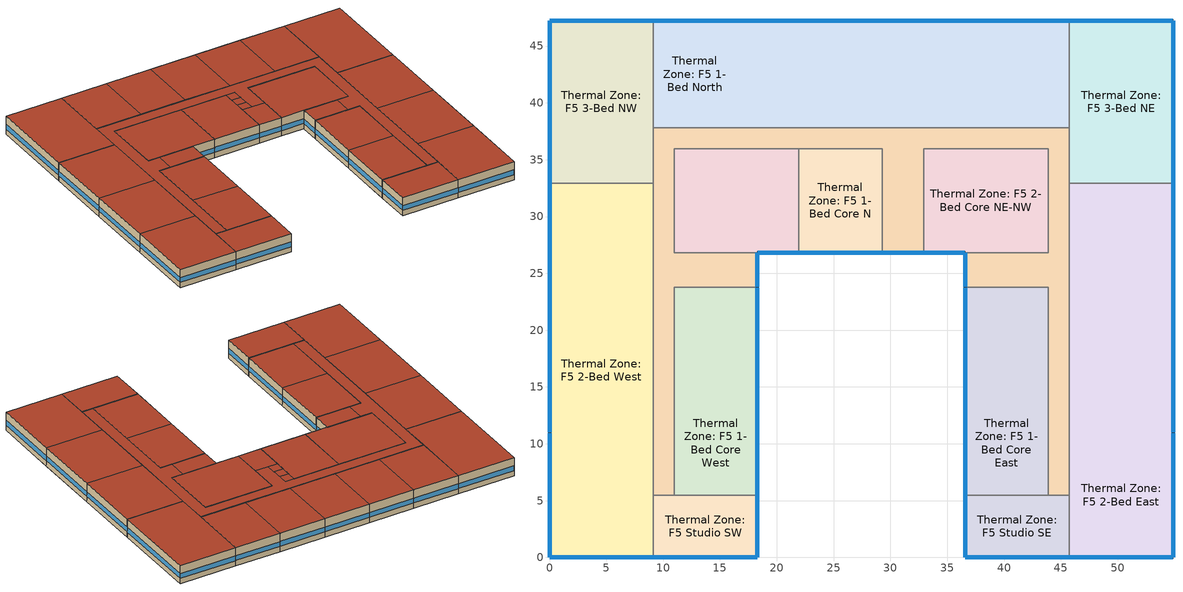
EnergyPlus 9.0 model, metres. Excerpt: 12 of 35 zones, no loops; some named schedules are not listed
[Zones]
Thermal Zone: F5 1-Bed Core East
 floor adiabatic (ResWoodFramedTypicalInteriorFloor): 43.89,14.63 43.89,5.49 36.58,5.49 36.58,14.63 z12.19; 43.89,23.77 43.89,14.63 36.58,14.63 36.58,23.77 z12.19
 wall outside (ResWoodWallU059): 36.58,23.77 36.58,14.63 36.58,5.49 z12.19:15.24
 wall to Thermal Zone: F5 Corridor (WoodFramedInteriorWallU099): 43.89,5.49 43.89,14.63 43.89,23.77 42.06,23.77 36.58,23.77 z12.19:15.24
 wall to Thermal Zone: F5 Studio SE (WoodFramedInteriorWallU099): 36.58,5.49 43.89,5.49 z12.19:15.24
 window (Res Fixed Window): 36.58,14.61 36.58,5.51 / 36.58,23.75 36.58,14.66 z13.09:13.86
 roof outside (WoodFramingAndOtherRoofU028): 43.89,5.49 43.89,14.63 36.58,14.63 36.58,5.49 z15.24; 43.89,14.63 43.89,23.77 36.58,23.77 36.58,14.63 z15.24
Thermal Zone: F5 1-Bed Core N
 floor adiabatic (ResWoodFramedTypicalInteriorFloor): 29.26,35.97 29.26,26.82 21.95,26.82 21.95,35.97 z12.19
 wall outside (ResWoodWallU059): 21.95,26.82 29.26,26.82 z12.19:15.24
 wall to Thermal Zone: F5 Corridor (WoodFramedInteriorWallU099): 29.26,26.82 29.26,31.39 29.26,32.92 29.26,34.44 29.26,35.97 21.95,35.97 z12.19:15.24
 wall to Thermal Zone: F5 2-Bed Core NE-NW (WoodFramedInteriorWallU099): 21.95,35.97 21.95,26.82 z12.19:15.24
 window (Res Fixed Window): 21.97,26.82 29.24,26.82 z13.09:13.86
 roof outside (WoodFramingAndOtherRoofU028): 29.26,26.82 29.26,35.97 21.95,35.97 21.95,26.82 z15.24
Thermal Zone: F5 1-Bed Core West
 floor adiabatic (ResWoodFramedTypicalInteriorFloor): 18.29,14.63 18.29,5.49 10.97,5.49 10.97,14.63 z12.19; 18.29,23.77 18.29,14.63 10.97,14.63 10.97,23.77 z12.19
 wall outside (ResWoodWallU059): 18.29,5.49 18.29,14.63 18.29,23.77 z12.19:15.24
 wall to Thermal Zone: F5 Studio SW (WoodFramedInteriorWallU099): 10.97,5.49 18.29,5.49 z12.19:15.24
 wall to Thermal Zone: F5 Corridor (WoodFramedInteriorWallU099): 18.29,23.77 12.8,23.77 10.97,23.77 10.97,14.63 10.97,5.49 z12.19:15.24
 window (Res Fixed Window): 18.29,5.51 18.29,14.61 / 18.29,14.66 18.29,23.75 z13.09:13.86
 roof outside (WoodFramingAndOtherRoofU028): 18.29,5.49 18.29,14.63 10.97,14.63 10.97,5.49 z15.24; 18.29,14.63 18.29,23.77 10.97,23.77 10.97,14.63 z15.24
Thermal Zone: F5 1-Bed North
 floor adiabatic (ResWoodFramedTypicalInteriorFloor): 16.46,47.24 16.46,37.8 9.14,37.8 9.14,47.24 z12.19; 38.4,47.24 38.4,37.8 31.09,37.8 31.09,47.24 z12.19; 31.09,47.24 31.09,37.8 23.77,37.8 23.77,47.24 z12.19; 45.72,47.24 45.72,37.8 38.4,37.8 38.4,47.24 z12.19; 23.77,47.24 23.77,37.8 16.46,37.8 16.46,47.24 z12.19
 wall outside (ResWoodWallU059): 45.72,47.24 38.4,47.24 31.09,47.24 23.77,47.24 16.46,47.24 9.14,47.24 z12.19:15.24
 wall to Thermal Zone: F5 3-Bed NW (WoodFramedInteriorWallU099): 9.14,47.24 9.14,37.8 z12.19:15.24
 wall to Thermal Zone: F5 Corridor (WoodFramedInteriorWallU099): 9.14,37.8 16.46,37.8 23.77,37.8 31.09,37.8 38.4,37.8 45.72,37.8 z12.19:15.24
 wall to Thermal Zone: F5 3-Bed NE (WoodFramedInteriorWallU099): 45.72,37.8 45.72,47.24 z12.19:15.24
 window (Res Fixed Window): 16.43,47.24 9.17,47.24 / 38.38,47.24 31.11,47.24 / 31.06,47.24 23.8,47.24 / 45.69,47.24 38.43,47.24 / 23.75,47.24 16.48,47.24 z13.09:13.86
 roof outside (WoodFramingAndOtherRoofU028): 16.46,37.8 16.46,47.24 9.14,47.24 9.14,37.8 z15.24; 38.4,37.8 38.4,47.24 31.09,47.24 31.09,37.8 z15.24; 31.09,37.8 31.09,47.24 23.77,47.24 23.77,37.8 z15.24; 45.72,37.8 45.72,47.24 38.4,47.24 38.4,37.8 z15.24; 23.77,37.8 23.77,47.24 16.46,47.24 16.46,37.8 z15.24
Thermal Zone: F5 2-Bed Core NE-NW
 floor adiabatic (ResWoodFramedTypicalInteriorFloor): 43.89,35.97 43.89,26.82 32.92,26.82 32.92,35.97 z12.19; 21.95,35.97 21.95,26.82 10.97,26.82 10.97,35.97 z12.19
 wall outside (ResWoodWallU059): 32.92,26.82 36.58,26.82 / 18.29,26.82 21.95,26.82 z12.19:15.24
 wall to Thermal Zone: F5 Corridor (WoodFramedInteriorWallU099): 36.58,26.82 42.06,26.82 43.89,26.82 43.89,35.97 32.92,35.97 32.92,31.39 32.92,26.82 / 21.95,35.97 10.97,35.97 10.97,26.82 12.8,26.82 18.29,26.82 z12.19:15.24
 window (Res Fixed Window): 32.94,26.82 36.55,26.82 / 18.31,26.82 21.92,26.82 z13.09:13.85
 roof outside (WoodFramingAndOtherRoofU028): 43.89,26.82 43.89,35.97 32.92,35.97 32.92,26.82 z15.24; 21.95,26.82 21.95,35.97 10.97,35.97 10.97,26.82 z15.24
Thermal Zone: F5 2-Bed East
 floor adiabatic (ResWoodFramedTypicalInteriorFloor): 54.86,10.97 54.86,0 45.72,0 45.72,10.97 z12.19; 54.86,21.95 54.86,10.97 45.72,10.97 45.72,21.95 z12.19; 54.86,32.92 54.86,21.95 45.72,21.95 45.72,32.92 z12.19
 wall outside (ResWoodWallU059): 45.72,0 54.86,0 54.86,10.97 54.86,21.95 54.86,32.92 z12.19:15.24
 wall to Thermal Zone: F5 Studio SE (WoodFramedInteriorWallU099): 45.72,5.49 45.72,0 z12.19:15.24
 wall to Thermal Zone: F5 Corridor (WoodFramedInteriorWallU099): 45.72,32.92 45.72,21.95 45.72,10.97 45.72,5.49 z12.19:15.24
 wall to Thermal Zone: F5 3-Bed NE (WoodFramedInteriorWallU099): 54.86,32.92 45.72,32.92 z12.19:15.24
 window (Res Fixed Window): 54.86,0.03 54.86,10.95 / 45.75,0 54.84,0 / 54.86,11 54.86,21.92 / 54.86,21.97 54.86,32.89 z13.09:13.86
 roof outside (WoodFramingAndOtherRoofU028): 54.86,0 54.86,10.97 45.72,10.97 45.72,0 z15.24; 54.86,10.97 54.86,21.95 45.72,21.95 45.72,10.97 z15.24; 54.86,21.95 54.86,32.92 45.72,32.92 45.72,21.95 z15.24
Thermal Zone: F5 2-Bed West
 floor adiabatic (ResWoodFramedTypicalInteriorFloor): 9.14,21.95 9.14,10.97 0,10.97 0,21.95 z12.19; 9.14,10.97 9.14,0 0,0 0,10.97 z12.19; 9.14,32.92 9.14,21.95 0,21.95 0,32.92 z12.19
 wall outside (ResWoodWallU059): 0,32.92 0,21.95 0,10.97 0,0 9.14,0 z12.19:15.24
 wall to Thermal Zone: F5 Corridor (WoodFramedInteriorWallU099): 9.14,5.49 9.14,10.97 9.14,21.95 9.14,32.92 z12.19:15.24
 wall to Thermal Zone: F5 Studio SW (WoodFramedInteriorWallU099): 9.14,0 9.14,5.49 z12.19:15.24
 wall to Thermal Zone: F5 3-Bed NW (WoodFramedInteriorWallU099): 9.14,32.92 0,32.92 z12.19:15.24
 window (Res Fixed Window): 0,21.92 0,11 / 0,10.95 0,0.03 / 0.03,0 9.12,0 / 0,32.89 0,21.97 z13.09:13.86
 roof outside (WoodFramingAndOtherRoofU028): 9.14,10.97 9.14,21.95 0,21.95 0,10.97 z15.24; 9.14,0 9.14,10.97 0,10.97 0,0 z15.24; 9.14,21.95 9.14,32.92 0,32.92 0,21.95 z15.24
Thermal Zone: F5 3-Bed NE
 floor adiabatic (ResWoodFramedTypicalInteriorFloor): 54.86,47.24 54.86,32.92 45.72,32.92 45.72,47.24 z12.19
 wall outside (ResWoodWallU059): 54.86,32.92 54.86,47.24 45.72,47.24 z12.19:15.24
 wall to Thermal Zone: F5 Corridor (WoodFramedInteriorWallU099): 45.72,37.8 45.72,32.92 z12.19:15.24
 window (Res Fixed Window): 54.86,32.94 54.86,47.22 / 54.84,47.24 45.75,47.24 z13.09:13.86
 roof outside (WoodFramingAndOtherRoofU028): 54.86,32.92 54.86,47.24 45.72,47.24 45.72,32.92 z15.24
Thermal Zone: F5 3-Bed NW
 floor adiabatic (ResWoodFramedTypicalInteriorFloor): 9.14,47.24 9.14,32.92 0,32.92 0,47.24 z12.19
 wall outside (ResWoodWallU059): 9.14,47.24 0,47.24 0,32.92 z12.19:15.24
 wall to Thermal Zone: F5 Corridor (WoodFramedInteriorWallU099): 9.14,32.92 9.14,37.8 z12.19:15.24
 window (Res Fixed Window): 9.12,47.24 0.03,47.24 / 0,47.22 0,32.94 z13.09:13.86
 roof outside (WoodFramingAndOtherRoofU028): 9.14,32.92 9.14,47.24 0,47.24 0,32.92 z15.24
Thermal Zone: F5 Corridor
 floor adiabatic (ResWoodFramedTypicalInteriorFloor): 30.78,32.92 30.78,31.39 29.26,31.39 29.26,32.92 z12.19; 45.72,37.8 45.72,5.49 43.89,5.49 43.89,23.77 42.06,23.77 42.06,26.82 43.89,26.82 43.89,35.97 32.92,35.97 32.92,31.39 30.78,31.39 30.78,35.97 10.97,35.97 10.97,26.82 12.8,26.82 12.8,23.77 10.97,23.77 10.97,5.49 9.14,5.49 9.14,37.8 z12.19; 30.78,35.97 30.78,34.44 29.26,34.44 29.26,35.97 z12.19; 30.78,34.44 30.78,32.92 29.26,32.92 29.26,34.44 z12.19; 18.29,26.82 18.29,23.77 12.8,23.77 12.8,26.82 z12.19; 42.06,26.82 42.06,23.77 36.58,23.77 36.58,26.82 z12.19; 32.92,31.39 32.92,26.82 29.26,26.82 29.26,31.39 z12.19
 wall outside (ResWoodWallU059): 18.29,23.77 18.29,26.82 / 36.58,26.82 36.58,23.77 / 29.26,26.82 32.92,26.82 z12.19:15.24
 wall to Thermal Zone: F5 Studio SW (WoodFramedInteriorWallU099): 9.14,5.49 10.97,5.49 z12.19:15.24
 wall to Thermal Zone: F5 Studio SE (WoodFramedInteriorWallU099): 43.89,5.49 45.72,5.49 z12.19:15.24
 window (Res Fixed Window): 18.29,23.8 18.29,26.8 / 36.58,26.8 36.58,23.8 z13.09:13.86; 29.29,26.82 32.89,26.82 z13.09:13.85
 roof outside (WoodFramingAndOtherRoofU028): 30.78,31.39 30.78,32.92 29.26,32.92 29.26,31.39 z15.24; 45.72,5.49 45.72,37.8 9.14,37.8 9.14,5.49 10.97,5.49 10.97,23.77 12.8,23.77 12.8,26.82 10.97,26.82 10.97,35.97 30.78,35.97 30.78,31.39 32.92,31.39 32.92,35.97 43.89,35.97 43.89,26.82 42.06,26.82 42.06,23.77 43.89,23.77 43.89,5.49 z15.24; 30.78,34.44 30.78,35.97 29.26,35.97 29.26,34.44 z15.24; 30.78,32.92 30.78,34.44 29.26,34.44 29.26,32.92 z15.24; 18.29,23.77 18.29,26.82 12.8,26.82 12.8,23.77 z15.24; 42.06,23.77 42.06,26.82 36.58,26.82 36.58,23.77 z15.24; 32.92,26.82 32.92,31.39 29.26,31.39 29.26,26.82 z15.24
Thermal Zone: F5 Studio SE
 floor adiabatic (ResWoodFramedTypicalInteriorFloor): 45.72,5.49 45.72,0 36.58,0 36.58,5.49 z12.19
 wall outside (ResWoodWallU059): 36.58,5.49 36.58,0 45.72,0 z12.19:15.24
 window (Res Fixed Window): 36.6,0 45.69,0 / 36.58,5.46 36.58,0.03 z13.09:13.86
 roof outside (WoodFramingAndOtherRoofU028): 45.72,0 45.72,5.49 36.58,5.49 36.58,0 z15.24
Thermal Zone: F5 Studio SW
 floor adiabatic (ResWoodFramedTypicalInteriorFloor): 18.29,5.49 18.29,0 9.14,0 9.14,5.49 z12.19
 wall outside (ResWoodWallU059): 9.14,0 18.29,0 18.29,5.49 z12.19:15.24
 window (Res Fixed Window): 9.17,0 18.26,0 / 18.29,0.03 18.29,5.46 z13.09:13.86
 roof outside (WoodFramingAndOtherRoofU028): 18.29,0 18.29,5.49 9.14,5.49 9.14,0 z15.24
[Building]
Building 1: North Axis {deg}=0; Solar Distribution=FullExterior; Maximum Number of Warmup Days=50
[Site:Location]
SANTA-MARIA-PUBLIC-ARPT Design_Conditions: Latitude {deg}=34.92; Longitude {deg}=-120.47; Time Zone {hr}=-8; Elevation {m}=77.1144
[Site:WaterMainsTemperature]
Calculation Method=Schedule; Temperature Schedule=WaterMainCZ05
[SizingPeriod:DesignDay] Day of Month=21; Dry-Bulb Temperature Range Modifier Type=DefaultMultipliers; Barometric Pressure {Pa}=100403; Rain Indicator=No; Snow Indicator=No; Daylight Saving Time Indicator=No
Name | Month | Day Type | Maximum Dry-Bulb Temperature {C} | Daily Dry-Bulb Temperature Range {deltaC} | Humidity Condition Type | Wetbulb or DewPoint at Maximum Dry-Bulb {C} | Wind Speed {m/s} | Wind Direction {deg} | Solar Model Indicator | ASHRAE Clear Sky Optical Depth for Beam Irradiance (taub) | ASHRAE Clear Sky Optical Depth for Diffuse Irradiance (taud) | Sky Clearness
SANTA-MARIA-PUBLIC-ARPT Ann Clg 0.4% Condns DB=>MCWB | 8 | SummerDesignDay | 28.9 | 10.3 | Wetbulb | 16.4 | 4.6 | 292 | ASHRAETau | 0.371 | 2.414
SANTA-MARIA-PUBLIC-ARPT Ann Clg 0.4% Condns DP=>MCDB | 8 | SummerDesignDay | 20.9 | 10.3 | Dewpoint | 16.7 | 4.3 | 292 | ASHRAETau | 0.371 | 2.414
SANTA-MARIA-PUBLIC-ARPT Ann Htg 99.6% Condns DB | 1 | WinterDesignDay | 0.8 | 0 | Wetbulb | 0.8 | 1.6 | 90 | ASHRAEClearSky |  |  | 0
SANTA-MARIA-PUBLIC-ARPT AUG Clg 0.4% Condns DB=>MCWB | 8 | SummerDesignDay | 26.9 | 10.3 | Wetbulb | 18.2 | 4.3 | 315 | ASHRAETau | 0.371 | 2.414
[Material]
Name | Roughness | Thickness {m} | Conductivity {W/m-K} | Density {kg/m3} | Specific Heat {J/kg-K} | Thermal Absorptance | Solar Absorptance | Visible Absorptance
Building Paper - 1/16 in. | Smooth | 0.001524 | 0.288513 | 96.1108 | 1256.04 | 0.9 | 0.7 | 0.7
Carpet - 3/4 in. 1 | Smooth | 0.01905 | 0.0455183 | 288.332 | 1381.644 | 0.9 | 0.7 | 0.8
Compliance Insulation R0.01; Compliance Insulation R0.02 | Smooth | 4.05384e-05 | 0.0230188 | 16.0185 | 1130.436 | 0.9 | 0.7 | 0.7
Compliance Insulation R0.50 1 | Smooth | 0.00202692 | 0.0230188 | 16.0185 | 1130.436 | 0.9 | 0.7 | 0.7
Compliance Insulation R1.54 | Smooth | 0.00624291 | 0.0230188 | 16.0185 | 1130.436 | 0.9 | 0.7 | 0.7
Fiberboard sheathing - 1/2 in. | Smooth | 0.0127 | 0.070614 | 399.821 | 1297.908 | 0.9 | 0.7 | 0.7
Gypsum Board - 1/2 in.; Gypsum Board - 1/2 in. 1; Gypsum Board - 1/2 in. 2 | MediumRough | 0.0127 | 0.158656 | 640.739 | 1130.436 | 0.9 | 0.7 | 0.8
Gypsum Board - 5/8 in. | Smooth | 0.016002 | 0.158656 | 640.739 | 1130.436 | 0.9 | 0.7 | 0.8
Plywood - 5/8 in.; Plywood - 5/8 in. 2 | Smooth | 0.016002 | 0.11544 | 480.554 | 1884.06 | 0.9 | 0.7 | 0.7
Roofing felt - 1/8 in. | MediumRough | 0.001524 | 1.19715 | 230.666 | 1256.04 | 0.85 | 0.92 | 0.85
Stucco - 7/8 in. | MediumRough | 0.022352 | 0.700948 | 1855.1 | 837.36 | 0.9 | 0.7 | 0.8
[Material:NoMass] Roughness=Smooth; Thermal Absorptance=0.9; Solar Absorptance=0.7
Name | Thermal Resistance {m2-K/W} | Visible Absorptance
WoodFloor16inOCCavInsR0 | 0.162021 | 0.7
WoodFrameWall16inOC R11.25 | 1.26865 | 0.7
WoodFrameWall16inOCCavInsR5 | 0.898917 | 0.7
WoodRoof16OCCavInsR38 | 4.68171 | 0.8
[WindowMaterial:SimpleGlazingSystem]
Res Fixed Window Material: U-Factor {W/m2-K}=2.04417; Solar Heat Gain Coefficient=0.25; Visible Transmittance=0.42
[Construction]
Res Fixed Window: Res Fixed Window Material
ResWoodFramedTypicalInteriorFloor: Gypsum Board - 1/2 in. 2, WoodFloor16inOCCavInsR0, Plywood - 5/8 in. 2, Carpet - 3/4 in. 1
ResWoodWallU059: Stucco - 7/8 in., Plywood - 5/8 in., Compliance Insulation R1.54, WoodFrameWall16inOCCavInsR5, Gypsum Board - 5/8 in.
WoodFramedInteriorWallU099: Gypsum Board - 1/2 in., WoodFrameWall16inOC R11.25, Gypsum Board - 1/2 in.
WoodFramingAndOtherRoofU028: Roofing felt - 1/8 in., Building Paper - 1/16 in., Fiberboard sheathing - 1/2 in., Compliance Insulation R0.50 1, Compliance Insulation R0.02, Compliance Insulation R0.01, Gypsum Board - 1/2 in. 1, WoodRoof16OCCavInsR38
[Zone] Multiplier=1
Name | Part of Total Floor Area
Thermal Zone: F5 1-Bed Core East; Thermal Zone: F5 1-Bed Core West; Thermal Zone: F5 1-Bed North; Thermal Zone: F5 2-Bed Core NE-NW; Thermal Zone: F5 2-Bed East; Thermal Zone: F5 2-Bed West; Thermal Zone: F5 Corridor | Yes
Thermal Zone: F5 1-Bed Core N; Thermal Zone: F5 3-Bed NE; Thermal Zone: F5 3-Bed NW; Thermal Zone: F5 Studio SE; Thermal Zone: F5 Studio SW
[People] Fraction Radiant=0.3
Name | Zone or ZoneList | Number of People Schedule | Number of People Calculation Method | Number of People | Sensible Heat Fraction | Activity Level Schedule | People per Zone Floor Area {person/m2}
F5 1-Bed Core NE People | Thermal Zone: F5 1-Bed Core East | ResidentialLivingOccupancy | People | 2 | 0.6125 | F5 1-Bed Core NE People Activity Level
F5 1-Bed Core SE People | Thermal Zone: F5 1-Bed Core East | ResidentialLivingOccupancy | People | 2 | 0.6125 | F5 1-Bed Core SE People Activity Level
F5 1-Bed Core N People | Thermal Zone: F5 1-Bed Core N | ResidentialLivingOccupancy | People/Area |  | 0.6125 | F5 1-Bed Core N People Activity Level | 0.0298998
F5 1-Bed Core NW People | Thermal Zone: F5 1-Bed Core West | ResidentialLivingOccupancy | People | 2 | 0.6125 | F5 1-Bed Core NW People Activity Level
F5 1-Bed Core SW People | Thermal Zone: F5 1-Bed Core West | ResidentialLivingOccupancy | People | 2 | 0.6125 | F5 1-Bed Core SW People Activity Level
F5 1-Bed N People | Thermal Zone: F5 1-Bed North | ResidentialLivingOccupancy | People | 2 | 0.6125 | F5 1-Bed N People Activity Level
F5 1-Bed NE Core People | Thermal Zone: F5 1-Bed North | ResidentialLivingOccupancy | People | 2 | 0.6125 | F5 1-Bed NE Core People Activity Level
F5 1-Bed NE Outer People | Thermal Zone: F5 1-Bed North | ResidentialLivingOccupancy | People | 2 | 0.6125 | F5 1-Bed NE Outer People Activity Level
F5 1-Bed NW Core People | Thermal Zone: F5 1-Bed North | ResidentialLivingOccupancy | People | 2 | 0.6125 | F5 1-Bed NW Core People Activity Level
F5 1-Bed NW Outer People | Thermal Zone: F5 1-Bed North | ResidentialLivingOccupancy | People | 2 | 0.6125 | F5 1-Bed NW Outer People Activity Level
F5 2-Bed Core NE People | Thermal Zone: F5 2-Bed Core NE-NW | ResidentialLivingOccupancy | People | 3 | 0.6125 | F5 2-Bed Core NE People Activity Level
F5 2-Bed Core NW People | Thermal Zone: F5 2-Bed Core NE-NW | ResidentialLivingOccupancy | People | 3 | 0.6125 | F5 2-Bed Core NW People Activity Level
F5 2-Bed NE People | Thermal Zone: F5 2-Bed East | ResidentialLivingOccupancy | People | 3 | 0.6125 | F5 2-Bed NE People Activity Level
F5 2-Bed SE Core People | Thermal Zone: F5 2-Bed East | ResidentialLivingOccupancy | People | 3 | 0.6125 | F5 2-Bed SE Core People Activity Level
F5 2-Bed SE People | Thermal Zone: F5 2-Bed East | ResidentialLivingOccupancy | People | 3 | 0.6125 | F5 2-Bed SE People Activity Level
F5 2-Bed NW People | Thermal Zone: F5 2-Bed West | ResidentialLivingOccupancy | People | 3 | 0.6125 | F5 2-Bed NW People Activity Level
F5 2-Bed SW Core People | Thermal Zone: F5 2-Bed West | ResidentialLivingOccupancy | People | 3 | 0.6125 | F5 2-Bed SW Core People Activity Level
F5 2-Bed SW People | Thermal Zone: F5 2-Bed West | ResidentialLivingOccupancy | People | 3 | 0.6125 | F5 2-Bed SW People Activity Level
F5 3-Bed NE People | Thermal Zone: F5 3-Bed NE | ResidentialLivingOccupancy | People/Area |  | 0.6125 | F5 3-Bed NE People Activity Level | 0.0305359
F5 3-Bed NW People | Thermal Zone: F5 3-Bed NW | ResidentialLivingOccupancy | People/Area |  | 0.6125 | F5 3-Bed NW People Activity Level | 0.0305359
F5 Corridor People | Thermal Zone: F5 Corridor | OfficeOccupancy | People | 10.725 | 0.5 | F5 Corridor People Activity Level
F5 Elevator Core People | Thermal Zone: F5 Corridor | OfficeOccupancy | People | 0.0375 | 0.5 | F5 Elevator Core People Activity Level
F5 Elevator N People | Thermal Zone: F5 Corridor | OfficeOccupancy | People | 0.0375 | 0.5 | F5 Elevator N People Activity Level
F5 Elevator S People | Thermal Zone: F5 Corridor | OfficeOccupancy | People | 0.0375 | 0.5 | F5 Elevator S People Activity Level
F5 Laundry People | Thermal Zone: F5 Corridor | OfficeOccupancy | People | 0.9 | 0.5 | F5 Laundry People Activity Level
F5 Stair E People | Thermal Zone: F5 Corridor | OfficeOccupancy | People | 0.9 | 0.5 | F5 Stair E People Activity Level
F5 Stair W People | Thermal Zone: F5 Corridor | OfficeOccupancy | People | 0.9 | 0.5 | F5 Stair W People Activity Level
F5 Studio SE People | Thermal Zone: F5 Studio SE | ResidentialLivingOccupancy | People/Area |  | 0.6125 | F5 Studio SE People Activity Level | 0.0398663
F5 Studio SW People | Thermal Zone: F5 Studio SW | ResidentialLivingOccupancy | People/Area |  | 0.6125 | F5 Studio SW People Activity Level | 0.0398663
[Lights] Return Air Fraction=0; Fraction Radiant=0.58; Fraction Replaceable=1
Name | Zone or ZoneList | Schedule | Design Level Calculation Method | Lighting Level {W} | Watts per Zone Floor Area {W/m2}
F5 1-Bed Core NE Non-Regulated Lights; F5 1-Bed Core SE Non-Regulated Lights | Thermal Zone: F5 1-Bed Core East | ResidentialLivingLights | LightingLevel | 360
F5 1-Bed Core N Non-Regulated Lights | Thermal Zone: F5 1-Bed Core N | ResidentialLivingLights | Watts/Area |  | 5.38196
F5 1-Bed Core NW Non-Regulated Lights; F5 1-Bed Core SW Non-Regulated Lights | Thermal Zone: F5 1-Bed Core West | ResidentialLivingLights | LightingLevel | 360
F5 1-Bed N Non-Regulated Lights; F5 1-Bed NE Core Non-Regulated Lights; F5 1-Bed NE Outer Non-Regulated Lights; F5 1-Bed NW Core Non-Regulated Lights; F5 1-Bed NW Outer Non-Regulated Lights | Thermal Zone: F5 1-Bed North | ResidentialLivingLights | LightingLevel | 372
F5 2-Bed Core NE Non-Regulated Lights; F5 2-Bed Core NW Non-Regulated Lights | Thermal Zone: F5 2-Bed Core NE-NW | ResidentialLivingLights | LightingLevel | 540
F5 2-Bed NE Non-Regulated Lights; F5 2-Bed SE Core Non-Regulated Lights; F5 2-Bed SE Non-Regulated Lights | Thermal Zone: F5 2-Bed East | ResidentialLivingLights | LightingLevel | 540
F5 2-Bed NW Non-Regulated Lights; F5 2-Bed SW Core Non-Regulated Lights; F5 2-Bed SW Non-Regulated Lights | Thermal Zone: F5 2-Bed West | ResidentialLivingLights | LightingLevel | 540
F5 3-Bed NE Non-Regulated Lights | Thermal Zone: F5 3-Bed NE | ResidentialLivingLights | Watts/Area |  | 5.38196
F5 3-Bed NW Non-Regulated Lights | Thermal Zone: F5 3-Bed NW | ResidentialLivingLights | Watts/Area |  | 5.38196
F5 Corridor Regulated Lights | Thermal Zone: F5 Corridor | OfficeLights | LightingLevel | 1287
F5 Elevator Core Regulated Lights; F5 Elevator N Regulated Lights; F5 Elevator S Regulated Lights | Thermal Zone: F5 Corridor | OfficeLights | LightingLevel | 10
F5 Laundry Regulated Lights | Thermal Zone: F5 Corridor | OfficeLights | LightingLevel | 81
F5 Stair E Regulated Lights; F5 Stair W Regulated Lights | Thermal Zone: F5 Corridor | OfficeLights | LightingLevel | 90
F5 Studio SE Non-Regulated Lights | Thermal Zone: F5 Studio SE | ResidentialLivingLights | Watts/Area |  | 5.38196
F5 Studio SW Non-Regulated Lights | Thermal Zone: F5 Studio SW | ResidentialLivingLights | Watts/Area |  | 5.38196
[ElectricEquipment] Fraction Latent=0; Fraction Radiant=0.2; Fraction Lost=0
Name | Zone or ZoneList | Schedule | Design Level Calculation Method | Design Level {W} | Watts per Zone Floor Area {W/m2}
F5 1-Bed Core NE Recepticle Loads; F5 1-Bed Core SE Recepticle Loads | Thermal Zone: F5 1-Bed Core East | ResidentialLivingReceptacle | EquipmentLevel | 360
F5 1-Bed Core N Recepticle Loads | Thermal Zone: F5 1-Bed Core N | ResidentialLivingReceptacle | Watts/Area |  | 5.38196
F5 1-Bed Core NW Recepticle Loads; F5 1-Bed Core SW Recepticle Loads | Thermal Zone: F5 1-Bed Core West | ResidentialLivingReceptacle | EquipmentLevel | 360
F5 1-Bed N Recepticle Loads; F5 1-Bed NE Core Recepticle Loads; F5 1-Bed NE Outer Recepticle Loads; F5 1-Bed NW Core Recepticle Loads; F5 1-Bed NW Outer Recepticle Loads | Thermal Zone: F5 1-Bed North | ResidentialLivingReceptacle | EquipmentLevel | 372
F5 2-Bed Core NE Recepticle Loads; F5 2-Bed Core NW Recepticle Loads | Thermal Zone: F5 2-Bed Core NE-NW | ResidentialLivingReceptacle | EquipmentLevel | 540
F5 2-Bed NE Recepticle Loads; F5 2-Bed SE Core Recepticle Loads; F5 2-Bed SE Recepticle Loads | Thermal Zone: F5 2-Bed East | ResidentialLivingReceptacle | EquipmentLevel | 540
F5 2-Bed NW Recepticle Loads; F5 2-Bed SW Core Recepticle Loads; F5 2-Bed SW Recepticle Loads | Thermal Zone: F5 2-Bed West | ResidentialLivingReceptacle | EquipmentLevel | 540
F5 3-Bed NE Recepticle Loads | Thermal Zone: F5 3-Bed NE | ResidentialLivingReceptacle | Watts/Area |  | 5.38196
F5 3-Bed NW Recepticle Loads | Thermal Zone: F5 3-Bed NW | ResidentialLivingReceptacle | Watts/Area |  | 5.38196
F5 Elevator Core Recepticle Loads; F5 Elevator N Recepticle Loads; F5 Elevator S Recepticle Loads | Thermal Zone: F5 Corridor | OfficeReceptacle | EquipmentLevel | 75
F5 Laundry Recepticle Loads | Thermal Zone: F5 Corridor | OfficeReceptacle | EquipmentLevel | 540
F5 Studio SE Recepticle Loads | Thermal Zone: F5 Studio SE | ResidentialLivingReceptacle | Watts/Area |  | 5.38196
F5 Studio SW Recepticle Loads | Thermal Zone: F5 Studio SW | ResidentialLivingReceptacle | Watts/Area |  | 5.38196
[ZoneInfiltration:DesignFlowRate] Temperature Term Coefficient=0; Velocity Squared Term Coefficient=0
Name | Zone or ZoneList | Schedule | Design Flow Rate Calculation Method | Design Flow Rate {m3/s} | Constant Term Coefficient | Velocity Term Coefficient | Flow per Exterior Surface Area {m3/s-m2}
F5 1-Bed Core NE Space Infiltration Design Flow Rate 1; F5 1-Bed Core SE Space Infiltration Design Flow Rate 1 | Thermal Zone: F5 1-Bed Core East | ResidentialLivingInfiltration | Flow/Zone | 0.00634297 | 0 | 0.224052
F5 1-Bed Core NE Space Infiltration Design Flow Rate 2; F5 1-Bed Core SE Space Infiltration Design Flow Rate 2 | Thermal Zone: F5 1-Bed Core East | ResidentialLivingHVACAvail | Flow/Zone | 0.0172733 | 1 | 0
F5 1-Bed Core N Space Infiltration Design Flow Rate 1 | Thermal Zone: F5 1-Bed Core N | ResidentialLivingInfiltration | Flow/ExteriorWallArea |  | 0 | 0.224052 | 0.000227584
F5 1-Bed Core N Space Infiltration Design Flow Rate 2 | Thermal Zone: F5 1-Bed Core N | ResidentialLivingHVACAvail | Flow/Zone | 0.0172733 | 1 | 0
F5 1-Bed Core NW Space Infiltration Design Flow Rate 1; F5 1-Bed Core SW Space Infiltration Design Flow Rate 1 | Thermal Zone: F5 1-Bed Core West | ResidentialLivingInfiltration | Flow/Zone | 0.00634297 | 0 | 0.224052
F5 1-Bed Core NW Space Infiltration Design Flow Rate 2; F5 1-Bed Core SW Space Infiltration Design Flow Rate 2 | Thermal Zone: F5 1-Bed Core West | ResidentialLivingHVACAvail | Flow/Zone | 0.0172733 | 1 | 0
F5 1-Bed N Space Infiltration Design Flow Rate 1; F5 1-Bed NE Core Space Infiltration Design Flow Rate 1; F5 1-Bed NE Outer Space Infiltration Design Flow Rate 1; F5 1-Bed NW Core Space Infiltration Design Flow Rate 1; F5 1-Bed NW Outer Space Infiltration Design Flow Rate 1 | Thermal Zone: F5 1-Bed North | ResidentialLivingInfiltration | Flow/Zone | 0.00507438 | 0 | 0.224052
F5 1-Bed N Space Infiltration Design Flow Rate 2; F5 1-Bed NE Core Space Infiltration Design Flow Rate 2; F5 1-Bed NE Outer Space Infiltration Design Flow Rate 2; F5 1-Bed NW Core Space Infiltration Design Flow Rate 2; F5 1-Bed NW Outer Space Infiltration Design Flow Rate 2 | Thermal Zone: F5 1-Bed North | ResidentialLivingHVACAvail | Flow/Zone | 0.0176131 | 1 | 0
F5 2-Bed Core NE Space Infiltration Design Flow Rate 1; F5 2-Bed Core NW Space Infiltration Design Flow Rate 1 | Thermal Zone: F5 2-Bed Core NE-NW | ResidentialLivingInfiltration | Flow/Zone | 0.00253719 | 0 | 0.224052
F5 2-Bed Core NE Space Infiltration Design Flow Rate 2; F5 2-Bed Core NW Space Infiltration Design Flow Rate 2 | Thermal Zone: F5 2-Bed Core NE-NW | ResidentialLivingHVACAvail | Flow/Zone | 0.0259099 | 1 | 0
F5 2-Bed NE Space Infiltration Design Flow Rate 1; F5 2-Bed SE Core Space Infiltration Design Flow Rate 1 | Thermal Zone: F5 2-Bed East | ResidentialLivingInfiltration | Flow/Zone | 0.00761157 | 0 | 0.224052
F5 2-Bed NE Space Infiltration Design Flow Rate 2; F5 2-Bed SE Core Space Infiltration Design Flow Rate 2; F5 2-Bed SE Space Infiltration Design Flow Rate 2 | Thermal Zone: F5 2-Bed East | ResidentialLivingHVACAvail | Flow/Zone | 0.0259099 | 1 | 0
F5 2-Bed SE Space Infiltration Design Flow Rate 1 | Thermal Zone: F5 2-Bed East | ResidentialLivingInfiltration | Flow/Zone | 0.0139545 | 0 | 0.224052
F5 2-Bed NW Space Infiltration Design Flow Rate 1; F5 2-Bed SW Core Space Infiltration Design Flow Rate 1 | Thermal Zone: F5 2-Bed West | ResidentialLivingInfiltration | Flow/Zone | 0.00761157 | 0 | 0.224052
F5 2-Bed NW Space Infiltration Design Flow Rate 2; F5 2-Bed SW Core Space Infiltration Design Flow Rate 2; F5 2-Bed SW Space Infiltration Design Flow Rate 2 | Thermal Zone: F5 2-Bed West | ResidentialLivingHVACAvail | Flow/Zone | 0.0259099 | 1 | 0
F5 2-Bed SW Space Infiltration Design Flow Rate 1 | Thermal Zone: F5 2-Bed West | ResidentialLivingInfiltration | Flow/Zone | 0.0139545 | 0 | 0.224052
F5 3-Bed NE Space Infiltration Design Flow Rate 1 | Thermal Zone: F5 3-Bed NE | ResidentialLivingInfiltration | Flow/ExteriorWallArea |  | 0 | 0.224052 | 0.000227584
F5 3-Bed NE Space Infiltration Design Flow Rate 2 | Thermal Zone: F5 3-Bed NE | ResidentialLivingHVACAvail | Flow/Zone | 0.0341218 | 1 | 0
F5 3-Bed NW Space Infiltration Design Flow Rate 1 | Thermal Zone: F5 3-Bed NW | ResidentialLivingInfiltration | Flow/ExteriorWallArea |  | 0 | 0.224052 | 0.000227584
F5 3-Bed NW Space Infiltration Design Flow Rate 2 | Thermal Zone: F5 3-Bed NW | ResidentialLivingHVACAvail | Flow/Zone | 0.0341218 | 1 | 0
F5 Corridor Space Infiltration Design Flow Rate 1 | Thermal Zone: F5 Corridor | OfficeInfiltration | Flow/Zone | 0 | 0 | 0.224052
F5 Elevator Core Space Infiltration Design Flow Rate 1; F5 Elevator N Space Infiltration Design Flow Rate 1; F5 Elevator S Space Infiltration Design Flow Rate 1 | Thermal Zone: F5 Corridor | On | Flow/Zone | 0 | 0 | 0.224052
F5 Laundry Space Infiltration Design Flow Rate 1 | Thermal Zone: F5 Corridor | On | Flow/Zone | 0.00253719 | 0 | 0.224052
F5 Stair E Space Infiltration Design Flow Rate 1; F5 Stair W Space Infiltration Design Flow Rate 1 | Thermal Zone: F5 Corridor | OfficeInfiltration | Flow/Zone | 0.00211432 | 0 | 0.224052
F5 Studio SE Space Infiltration Design Flow Rate 1 | Thermal Zone: F5 Studio SE | ResidentialLivingInfiltration | Flow/ExteriorWallArea |  | 0 | 0.224052 | 0.000227584
F5 Studio SE Space Infiltration Design Flow Rate 2 | Thermal Zone: F5 Studio SE | ResidentialLivingHVACAvail | Flow/Zone | 0.0147248 | 1 | 0
F5 Studio SW Space Infiltration Design Flow Rate 1 | Thermal Zone: F5 Studio SW | ResidentialLivingInfiltration | Flow/ExteriorWallArea |  | 0 | 0.224052 | 0.000227584
F5 Studio SW Space Infiltration Design Flow Rate 2 | Thermal Zone: F5 Studio SW | ResidentialLivingHVACAvail | Flow/Zone | 0.0147248 | 1 | 0
[ZoneControl:Thermostat] Control Object Type 1=ThermostatSetpoint:DualSetpoint
Name | Zone or ZoneList | Control Type Schedule | Control Name 1
Thermal Zone: F5 1-Bed Core East Thermostat | Thermal Zone: F5 1-Bed Core East | Thermal Zone: F5 1-Bed Core East Thermostat Schedule | Thermal Zone: F5 1-Bed Core East Thermostat
Thermal Zone: F5 1-Bed Core N Thermostat | Thermal Zone: F5 1-Bed Core N | Thermal Zone: F5 1-Bed Core N Thermostat Schedule | Thermal Zone: F5 1-Bed Core N Thermostat
Thermal Zone: F5 1-Bed Core West Thermostat | Thermal Zone: F5 1-Bed Core West | Thermal Zone: F5 1-Bed Core West Thermostat Schedule | Thermal Zone: F5 1-Bed Core West Thermostat
Thermal Zone: F5 1-Bed North Thermostat | Thermal Zone: F5 1-Bed North | Thermal Zone: F5 1-Bed North Thermostat Schedule | Thermal Zone: F5 1-Bed North Thermostat
Thermal Zone: F5 2-Bed Core NE-NW Thermostat | Thermal Zone: F5 2-Bed Core NE-NW | Thermal Zone: F5 2-Bed Core NE-NW Thermostat Schedule | Thermal Zone: F5 2-Bed Core NE-NW Thermostat
Thermal Zone: F5 2-Bed East Thermostat | Thermal Zone: F5 2-Bed East | Thermal Zone: F5 2-Bed East Thermostat Schedule | Thermal Zone: F5 2-Bed East Thermostat
Thermal Zone: F5 2-Bed West Thermostat | Thermal Zone: F5 2-Bed West | Thermal Zone: F5 2-Bed West Thermostat Schedule | Thermal Zone: F5 2-Bed West Thermostat
Thermal Zone: F5 3-Bed NE Thermostat | Thermal Zone: F5 3-Bed NE | Thermal Zone: F5 3-Bed NE Thermostat Schedule | Thermal Zone: F5 3-Bed NE Thermostat
Thermal Zone: F5 3-Bed NW Thermostat | Thermal Zone: F5 3-Bed NW | Thermal Zone: F5 3-Bed NW Thermostat Schedule | Thermal Zone: F5 3-Bed NW Thermostat
Thermal Zone: F5 Studio SE Thermostat | Thermal Zone: F5 Studio SE | Thermal Zone: F5 Studio SE Thermostat Schedule | Thermal Zone: F5 Studio SE Thermostat
Thermal Zone: F5 Studio SW Thermostat | Thermal Zone: F5 Studio SW | Thermal Zone: F5 Studio SW Thermostat Schedule | Thermal Zone: F5 Studio SW Thermostat
[ThermostatSetpoint:DualSetpoint] Heating Setpoint Temperature Schedule=ResidentialLivingHtgSetpt; Cooling Setpoint Temperature Schedule=ResidentialLivingClgSetpt
Thermal Zone: F5 1-Bed Core East Thermostat; Thermal Zone: F5 1-Bed Core N Thermostat; Thermal Zone: F5 1-Bed Core West Thermostat; Thermal Zone: F5 1-Bed North Thermostat; Thermal Zone: F5 2-Bed Core NE-NW Thermostat; Thermal Zone: F5 2-Bed East Thermostat; Thermal Zone: F5 2-Bed West Thermostat; Thermal Zone: F5 3-Bed NE Thermostat; Thermal Zone: F5 3-Bed NW Thermostat; Thermal Zone: F5 Studio SE Thermostat; Thermal Zone: F5 Studio SW Thermostat
[Zone equipment]
Thermal Zone: F5 1-Bed Core East: Thermal Zone: F5 1-Bed Core East PropExhFan, ZnSys F5 1-Bed Core East, PropNoClg ZnSys-15
Thermal Zone: F5 1-Bed Core N: Thermal Zone: F5 1-Bed Core N PropExhFan, ZnSys F5 1-Bed Core N, PropNoClg ZnSys-13
Thermal Zone: F5 1-Bed Core West: Thermal Zone: F5 1-Bed Core West PropExhFan, ZnSys F5 1-Bed Core West, PropNoClg ZnSys-14
Thermal Zone: F5 1-Bed North: Thermal Zone: F5 1-Bed North PropExhFan, ZnSys F5 1-Bed North, PropNoClg ZnSys-16
Thermal Zone: F5 2-Bed Core NE-NW: Thermal Zone: F5 2-Bed Core NE-NW PropExhFan, ZnSys F5 2-Bed Core NE-NW, PropNoClg ZnSys-17
Thermal Zone: F5 2-Bed East: Thermal Zone: F5 2-Bed East PropExhFan, ZnSys F5 2-Bed East, PropNoClg ZnSys-18
Thermal Zone: F5 2-Bed West: Thermal Zone: F5 2-Bed West PropExhFan, ZnSys F5 2-Bed West, PropNoClg ZnSys-19
Thermal Zone: F5 3-Bed NE: Thermal Zone: F5 3-Bed NE PropExhFan, ZnSys F5 3-Bed NE, PropNoClg ZnSys-20
Thermal Zone: F5 3-Bed NW: Thermal Zone: F5 3-Bed NW PropExhFan, ZnSys F5 3-Bed NW, PropNoClg ZnSys-21
Thermal Zone: F5 Studio SE: Thermal Zone: F5 Studio SE PropExhFan, ZnSys F5 Studio SE, PropNoClg ZnSys-22
Thermal Zone: F5 Studio SW: Thermal Zone: F5 Studio SW PropExhFan, ZnSys F5 Studio SW, PropNoClg ZnSys-23
[Sizing:Zone] Zone Cooling Design Supply Air Temperature Input Method=TemperatureDifference; Zone Cooling Design Supply Air Temperature {C}=14; Zone Cooling Design Supply Air Temperature Difference {deltaC}=11.1111; Zone Heating Design Supply Air Temperature Input Method=TemperatureDifference; Zone Heating Design Supply Air Temperature {C}=40; Zone Heating Design Supply Air Temperature Difference {deltaC}=15; Zone Cooling Design Supply Air Humidity Ratio {kgWater/kgDryAir}=0.0085; Zone Heating Design Supply Air Humidity Ratio {kgWater/kgDryAir}=0.008; Zone Heating Sizing Factor=1; Zone Cooling Sizing Factor=1; Cooling Design Air Flow Method=DesignDay; Cooling Design Air Flow Rate {m3/s}=0; Cooling Minimum Air Flow per Zone Floor Area {m3/s-m2}=0; Cooling Minimum Air Flow {m3/s}=0; Cooling Minimum Air Flow Fraction=0; Heating Design Air Flow Method=DesignDay; Heating Design Air Flow Rate {m3/s}=0; Heating Maximum Air Flow per Zone Floor Area {m3/s-m2}=0; Heating Maximum Air Flow {m3/s}=0; Heating Maximum Air Flow Fraction=0; Account for Dedicated Outdoor Air System=No
Name | Design Specification Outdoor Air Object | Design Specification Zone Air Distribution Object
Thermal Zone: F5 1-Bed Core East | Thermal Zone: F5 1-Bed Core East Design Specification Outdoor Air | Thermal Zone: F5 1-Bed Core East Design Spec Zone Air Dist
Thermal Zone: F5 1-Bed Core N | Thermal Zone: F5 1-Bed Core N Design Specification Outdoor Air | Thermal Zone: F5 1-Bed Core N Design Spec Zone Air Dist
Thermal Zone: F5 1-Bed Core West | Thermal Zone: F5 1-Bed Core West Design Specification Outdoor Air | Thermal Zone: F5 1-Bed Core West Design Spec Zone Air Dist
Thermal Zone: F5 1-Bed North | Thermal Zone: F5 1-Bed North Design Specification Outdoor Air | Thermal Zone: F5 1-Bed North Design Spec Zone Air Dist
Thermal Zone: F5 2-Bed Core NE-NW | Thermal Zone: F5 2-Bed Core NE-NW Design Specification Outdoor Air | Thermal Zone: F5 2-Bed Core NE-NW Design Spec Zone Air Dist
Thermal Zone: F5 2-Bed East | Thermal Zone: F5 2-Bed East Design Specification Outdoor Air | Thermal Zone: F5 2-Bed East Design Spec Zone Air Dist
Thermal Zone: F5 2-Bed West | Thermal Zone: F5 2-Bed West Design Specification Outdoor Air | Thermal Zone: F5 2-Bed West Design Spec Zone Air Dist
Thermal Zone: F5 3-Bed NE | Thermal Zone: F5 3-Bed NE Design Specification Outdoor Air | Thermal Zone: F5 3-Bed NE Design Spec Zone Air Dist
Thermal Zone: F5 3-Bed NW | Thermal Zone: F5 3-Bed NW Design Specification Outdoor Air | Thermal Zone: F5 3-Bed NW Design Spec Zone Air Dist
Thermal Zone: F5 Studio SE | Thermal Zone: F5 Studio SE Design Specification Outdoor Air | Thermal Zone: F5 Studio SE Design Spec Zone Air Dist
Thermal Zone: F5 Studio SW | Thermal Zone: F5 Studio SW Design Specification Outdoor Air | Thermal Zone: F5 Studio SW Design Spec Zone Air Dist
[DesignSpecification:ZoneAirDistribution] Zone Air Distribution Effectiveness in Cooling Mode=1; Zone Air Distribution Effectiveness in Heating Mode=1
Thermal Zone: F5 1-Bed Core East Design Spec Zone Air Dist; Thermal Zone: F5 1-Bed Core N Design Spec Zone Air Dist; Thermal Zone: F5 1-Bed Core West Design Spec Zone Air Dist; Thermal Zone: F5 1-Bed North Design Spec Zone Air Dist; Thermal Zone: F5 2-Bed Core NE-NW Design Spec Zone Air Dist; Thermal Zone: F5 2-Bed East Design Spec Zone Air Dist; Thermal Zone: F5 2-Bed West Design Spec Zone Air Dist; Thermal Zone: F5 3-Bed NE Design Spec Zone Air Dist; Thermal Zone: F5 3-Bed NW Design Spec Zone Air Dist; Thermal Zone: F5 Studio SE Design Spec Zone Air Dist; Thermal Zone: F5 Studio SW Design Spec Zone Air Dist
[DesignSpecification:OutdoorAir] Outdoor Air Method=Maximum; Outdoor Air Flow per Person {m3/s-person}=0; Outdoor Air Flow per Zone Floor Area {m3/s-m2}=0; Outdoor Air Flow per Zone {m3/s}=0; Outdoor Air Flow Air Changes per Hour {1/hr}=0
Thermal Zone: F5 1-Bed Core East Design Specification Outdoor Air; Thermal Zone: F5 1-Bed Core N Design Specification Outdoor Air; Thermal Zone: F5 1-Bed Core West Design Specification Outdoor Air; Thermal Zone: F5 1-Bed North Design Specification Outdoor Air; Thermal Zone: F5 2-Bed Core NE-NW Design Specification Outdoor Air; Thermal Zone: F5 2-Bed East Design Specification Outdoor Air; Thermal Zone: F5 2-Bed West Design Specification Outdoor Air; Thermal Zone: F5 3-Bed NE Design Specification Outdoor Air; Thermal Zone: F5 3-Bed NW Design Specification Outdoor Air; Thermal Zone: F5 Studio SE Design Specification Outdoor Air; Thermal Zone: F5 Studio SW Design Specification Outdoor Air
[InternalMass] Construction=WoodFramedInteriorWallU099
Name | Zone | Surface Area {m2}
Merged Surface 774 - Surface 774 Reversed | Thermal Zone: F5 1-Bed Core East | 22.2967
Merged Surface 847 - Surface 847 Reversed | Thermal Zone: F5 1-Bed Core West | 22.2967
Merged Surface 715 - Surface 715 Reversed; Merged Surface 728 - Surface 728 Reversed; Merged Surface 731 - Surface 731 Reversed; Merged Surface 920 - Surface 920 Reversed | Thermal Zone: F5 1-Bed North | 28.7999
Merged Surface 1030 - Surface 1030 Reversed; Merged Surface 881 - Surface 881 Reversed | Thermal Zone: F5 2-Bed East | 27.8709
Merged Surface 831 - Surface 831 Reversed; Merged Surface 859 - Surface 859 Reversed | Thermal Zone: F5 2-Bed West | 27.8709
Merged Surface 1012 - Surface 1012 Reversed; Merged Surface 680 - Surface 680 Reversed; Merged Surface 690 - Surface 690 Reversed; Merged Surface 694 - Surface 694 Reversed; Merged Surface 756 - Surface 756 Reversed; Merged Surface 758 - Surface 758 Reversed | Thermal Zone: F5 Corridor | 4.645152
Merged Surface 681 - Surface 681 Reversed | Thermal Zone: F5 Corridor | 4.64515
Merged Surface 704 - Surface 704 Reversed; Merged Surface 709 - Surface 709 Reversed | Thermal Zone: F5 Corridor | 9.290304
Merged Surface 707 - Surface 707 Reversed | Thermal Zone: F5 Corridor | 6.50321
[GasEquipment] Fraction Latent=0; Fraction Radiant=0.15; Fraction Lost=0.85
Name | Zone or ZoneList | Schedule | Design Level Calculation Method | Design Level {W} | Power per Zone Floor Area {W/m2}
F5 1-Bed Core NE Gas Equipment Loads; F5 1-Bed Core SE Gas Equipment Loads | Thermal Zone: F5 1-Bed Core East | ResidentialLivingGasEquip | EquipmentLevel | 143.994
F5 1-Bed Core N Gas Equipment Loads | Thermal Zone: F5 1-Bed Core N | ResidentialLivingGasEquip | Watts/Area |  | 2.15269
F5 1-Bed Core NW Gas Equipment Loads; F5 1-Bed Core SW Gas Equipment Loads | Thermal Zone: F5 1-Bed Core West | ResidentialLivingGasEquip | EquipmentLevel | 143.994
F5 1-Bed N Gas Equipment Loads; F5 1-Bed NE Core Gas Equipment Loads; F5 1-Bed NE Outer Gas Equipment Loads; F5 1-Bed NW Core Gas Equipment Loads; F5 1-Bed NW Outer Gas Equipment Loads | Thermal Zone: F5 1-Bed North | ResidentialLivingGasEquip | EquipmentLevel | 148.794
F5 2-Bed Core NE Gas Equipment Loads; F5 2-Bed Core NW Gas Equipment Loads | Thermal Zone: F5 2-Bed Core NE-NW | ResidentialLivingGasEquip | EquipmentLevel | 215.991
F5 2-Bed NE Gas Equipment Loads; F5 2-Bed SE Core Gas Equipment Loads; F5 2-Bed SE Gas Equipment Loads | Thermal Zone: F5 2-Bed East | ResidentialLivingGasEquip | EquipmentLevel | 215.991
F5 2-Bed NW Gas Equipment Loads; F5 2-Bed SW Core Gas Equipment Loads; F5 2-Bed SW Gas Equipment Loads | Thermal Zone: F5 2-Bed West | ResidentialLivingGasEquip | EquipmentLevel | 215.991
F5 3-Bed NE Gas Equipment Loads | Thermal Zone: F5 3-Bed NE | ResidentialLivingGasEquip | Watts/Area |  | 2.15269
F5 3-Bed NW Gas Equipment Loads | Thermal Zone: F5 3-Bed NW | ResidentialLivingGasEquip | Watts/Area |  | 2.15269
F5 Laundry Gas Equipment Loads | Thermal Zone: F5 Corridor | OfficeGasEquip | EquipmentLevel | 39.5984
F5 Studio SE Gas Equipment Loads | Thermal Zone: F5 Studio SE | ResidentialLivingGasEquip | Watts/Area |  | 2.15269
F5 Studio SW Gas Equipment Loads | Thermal Zone: F5 Studio SW | ResidentialLivingGasEquip | Watts/Area |  | 2.15269
[Schedule:Year]
F5 1-Bed Core N People Activity Level: F5 1-Bed Core N People Activity Level Week Rule - Jan1-Dec31, 1, 1, 12, 31
F5 1-Bed Core NE People Activity Level: F5 1-Bed Core NE People Activity Level Week Rule - Jan1-Dec31, 1, 1, 12, 31
F5 1-Bed Core NW People Activity Level: F5 1-Bed Core NW People Activity Level Week Rule - Jan1-Dec31, 1, 1, 12, 31
F5 1-Bed Core SE People Activity Level: F5 1-Bed Core SE People Activity Level Week Rule - Jan1-Dec31, 1, 1, 12, 31
F5 1-Bed Core SW People Activity Level: F5 1-Bed Core SW People Activity Level Week Rule - Jan1-Dec31, 1, 1, 12, 31
F5 1-Bed N People Activity Level: F5 1-Bed N People Activity Level Week Rule - Jan1-Dec31, 1, 1, 12, 31
F5 1-Bed NE Core People Activity Level: F5 1-Bed NE Core People Activity Level Week Rule - Jan1-Dec31, 1, 1, 12, 31
F5 1-Bed NE Outer People Activity Level: F5 1-Bed NE Outer People Activity Level Week Rule - Jan1-Dec31, 1, 1, 12, 31
F5 1-Bed NW Core People Activity Level: F5 1-Bed NW Core People Activity Level Week Rule - Jan1-Dec31, 1, 1, 12, 31
F5 1-Bed NW Outer People Activity Level: F5 1-Bed NW Outer People Activity Level Week Rule - Jan1-Dec31, 1, 1, 12, 31
F5 2-Bed Core NE People Activity Level: F5 2-Bed Core NE People Activity Level Week Rule - Jan1-Dec31, 1, 1, 12, 31
F5 2-Bed Core NW People Activity Level: F5 2-Bed Core NW People Activity Level Week Rule - Jan1-Dec31, 1, 1, 12, 31
F5 2-Bed NE People Activity Level: F5 2-Bed NE People Activity Level Week Rule - Jan1-Dec31, 1, 1, 12, 31
F5 2-Bed NW People Activity Level: F5 2-Bed NW People Activity Level Week Rule - Jan1-Dec31, 1, 1, 12, 31
F5 2-Bed SE Core People Activity Level: F5 2-Bed SE Core People Activity Level Week Rule - Jan1-Dec31, 1, 1, 12, 31
F5 2-Bed SE People Activity Level: F5 2-Bed SE People Activity Level Week Rule - Jan1-Dec31, 1, 1, 12, 31
F5 2-Bed SW Core People Activity Level: F5 2-Bed SW Core People Activity Level Week Rule - Jan1-Dec31, 1, 1, 12, 31
F5 2-Bed SW People Activity Level: F5 2-Bed SW People Activity Level Week Rule - Jan1-Dec31, 1, 1, 12, 31
F5 3-Bed NE People Activity Level: F5 3-Bed NE People Activity Level Week Rule - Jan1-Dec31, 1, 1, 12, 31
F5 3-Bed NW People Activity Level: F5 3-Bed NW People Activity Level Week Rule - Jan1-Dec31, 1, 1, 12, 31
F5 Corridor People Activity Level: F5 Corridor People Activity Level Week Rule - Jan1-Dec31, 1, 1, 12, 31
F5 Elevator Core People Activity Level: F5 Elevator Core People Activity Level Week Rule - Jan1-Dec31, 1, 1, 12, 31
F5 Elevator N People Activity Level: F5 Elevator N People Activity Level Week Rule - Jan1-Dec31, 1, 1, 12, 31
F5 Elevator S People Activity Level: F5 Elevator S People Activity Level Week Rule - Jan1-Dec31, 1, 1, 12, 31
F5 Laundry People Activity Level: F5 Laundry People Activity Level Week Rule - Jan1-Dec31, 1, 1, 12, 31
F5 Stair E People Activity Level: F5 Stair E People Activity Level Week Rule - Jan1-Dec31, 1, 1, 12, 31
F5 Stair W People Activity Level: F5 Stair W People Activity Level Week Rule - Jan1-Dec31, 1, 1, 12, 31
F5 Studio SE People Activity Level: F5 Studio SE People Activity Level Week Rule - Jan1-Dec31, 1, 1, 12, 31
F5 Studio SW People Activity Level: F5 Studio SW People Activity Level Week Rule - Jan1-Dec31, 1, 1, 12, 31
[Schedule:Week:Daily]
F5 1-Bed Core N People Activity Level Week Rule - Jan1-Dec31: {fda27a7e-8d49-480c-a370-359c99de4b28}, {fda27a7e-8d49-480c-a370-359c99de4b28}, {fda27a7e-8d49-480c-a370-359c99de4b28}, {fda27a7e-8d49-480c-a370-359c99de4b28}, {fda27a7e-8d49-480c-a370-359c99de4b28}, {fda27a7e-8d49-480c-a370-359c99de4b28}, {fda27a7e-8d49-480c-a370-359c99de4b28}, {fda27a7e-8d49-480c-a370-359c99de4b28}, {fda27a7e-8d49-480c-a370-359c99de4b28}, {fda27a7e-8d49-480c-a370-359c99de4b28}, {fda27a7e-8d49-480c-a370-359c99de4b28}, {fda27a7e-8d49-480c-a370-359c99de4b28}
F5 1-Bed Core NE People Activity Level Week Rule - Jan1-Dec31: {c567794f-b9af-4060-855f-0a2562e244cc}, {c567794f-b9af-4060-855f-0a2562e244cc}, {c567794f-b9af-4060-855f-0a2562e244cc}, {c567794f-b9af-4060-855f-0a2562e244cc}, {c567794f-b9af-4060-855f-0a2562e244cc}, {c567794f-b9af-4060-855f-0a2562e244cc}, {c567794f-b9af-4060-855f-0a2562e244cc}, {c567794f-b9af-4060-855f-0a2562e244cc}, {c567794f-b9af-4060-855f-0a2562e244cc}, {c567794f-b9af-4060-855f-0a2562e244cc}, {c567794f-b9af-4060-855f-0a2562e244cc}, {c567794f-b9af-4060-855f-0a2562e244cc}
F5 1-Bed Core NW People Activity Level Week Rule - Jan1-Dec31: {ed3625f1-8ebb-48b0-a28d-14a7255d8e18}, {ed3625f1-8ebb-48b0-a28d-14a7255d8e18}, {ed3625f1-8ebb-48b0-a28d-14a7255d8e18}, {ed3625f1-8ebb-48b0-a28d-14a7255d8e18}, {ed3625f1-8ebb-48b0-a28d-14a7255d8e18}, {ed3625f1-8ebb-48b0-a28d-14a7255d8e18}, {ed3625f1-8ebb-48b0-a28d-14a7255d8e18}, {ed3625f1-8ebb-48b0-a28d-14a7255d8e18}, {ed3625f1-8ebb-48b0-a28d-14a7255d8e18}, {ed3625f1-8ebb-48b0-a28d-14a7255d8e18}, {ed3625f1-8ebb-48b0-a28d-14a7255d8e18}, {ed3625f1-8ebb-48b0-a28d-14a7255d8e18}
F5 1-Bed Core SE People Activity Level Week Rule - Jan1-Dec31: {15256390-9f08-4f7a-95c7-c9d5b44bf658}, {15256390-9f08-4f7a-95c7-c9d5b44bf658}, {15256390-9f08-4f7a-95c7-c9d5b44bf658}, {15256390-9f08-4f7a-95c7-c9d5b44bf658}, {15256390-9f08-4f7a-95c7-c9d5b44bf658}, {15256390-9f08-4f7a-95c7-c9d5b44bf658}, {15256390-9f08-4f7a-95c7-c9d5b44bf658}, {15256390-9f08-4f7a-95c7-c9d5b44bf658}, {15256390-9f08-4f7a-95c7-c9d5b44bf658}, {15256390-9f08-4f7a-95c7-c9d5b44bf658}, {15256390-9f08-4f7a-95c7-c9d5b44bf658}, {15256390-9f08-4f7a-95c7-c9d5b44bf658}
F5 1-Bed Core SW People Activity Level Week Rule - Jan1-Dec31: {6d2d763c-794c-4eff-8bba-6e6bb2774c75}, {6d2d763c-794c-4eff-8bba-6e6bb2774c75}, {6d2d763c-794c-4eff-8bba-6e6bb2774c75}, {6d2d763c-794c-4eff-8bba-6e6bb2774c75}, {6d2d763c-794c-4eff-8bba-6e6bb2774c75}, {6d2d763c-794c-4eff-8bba-6e6bb2774c75}, {6d2d763c-794c-4eff-8bba-6e6bb2774c75}, {6d2d763c-794c-4eff-8bba-6e6bb2774c75}, {6d2d763c-794c-4eff-8bba-6e6bb2774c75}, {6d2d763c-794c-4eff-8bba-6e6bb2774c75}, {6d2d763c-794c-4eff-8bba-6e6bb2774c75}, {6d2d763c-794c-4eff-8bba-6e6bb2774c75}
F5 1-Bed N People Activity Level Week Rule - Jan1-Dec31: {f1c3719b-7688-48ee-958b-b8a839e2df8a}, {f1c3719b-7688-48ee-958b-b8a839e2df8a}, {f1c3719b-7688-48ee-958b-b8a839e2df8a}, {f1c3719b-7688-48ee-958b-b8a839e2df8a}, {f1c3719b-7688-48ee-958b-b8a839e2df8a}, {f1c3719b-7688-48ee-958b-b8a839e2df8a}, {f1c3719b-7688-48ee-958b-b8a839e2df8a}, {f1c3719b-7688-48ee-958b-b8a839e2df8a}, {f1c3719b-7688-48ee-958b-b8a839e2df8a}, {f1c3719b-7688-48ee-958b-b8a839e2df8a}, {f1c3719b-7688-48ee-958b-b8a839e2df8a}, {f1c3719b-7688-48ee-958b-b8a839e2df8a}
F5 1-Bed NE Core People Activity Level Week Rule - Jan1-Dec31: {3bc0e5b2-63cf-48c4-b9d9-621f3f83b718}, {3bc0e5b2-63cf-48c4-b9d9-621f3f83b718}, {3bc0e5b2-63cf-48c4-b9d9-621f3f83b718}, {3bc0e5b2-63cf-48c4-b9d9-621f3f83b718}, {3bc0e5b2-63cf-48c4-b9d9-621f3f83b718}, {3bc0e5b2-63cf-48c4-b9d9-621f3f83b718}, {3bc0e5b2-63cf-48c4-b9d9-621f3f83b718}, {3bc0e5b2-63cf-48c4-b9d9-621f3f83b718}, {3bc0e5b2-63cf-48c4-b9d9-621f3f83b718}, {3bc0e5b2-63cf-48c4-b9d9-621f3f83b718}, {3bc0e5b2-63cf-48c4-b9d9-621f3f83b718}, {3bc0e5b2-63cf-48c4-b9d9-621f3f83b718}
F5 1-Bed NE Outer People Activity Level Week Rule - Jan1-Dec31: {140a642c-c910-4b2e-9898-39f155a41120}, {140a642c-c910-4b2e-9898-39f155a41120}, {140a642c-c910-4b2e-9898-39f155a41120}, {140a642c-c910-4b2e-9898-39f155a41120}, {140a642c-c910-4b2e-9898-39f155a41120}, {140a642c-c910-4b2e-9898-39f155a41120}, {140a642c-c910-4b2e-9898-39f155a41120}, {140a642c-c910-4b2e-9898-39f155a41120}, {140a642c-c910-4b2e-9898-39f155a41120}, {140a642c-c910-4b2e-9898-39f155a41120}, {140a642c-c910-4b2e-9898-39f155a41120}, {140a642c-c910-4b2e-9898-39f155a41120}
[Schedule:Compact]
Thermal Zone: F5 1-Bed Core East Thermostat Schedule; Thermal Zone: F5 1-Bed Core N Thermostat Schedule; Thermal Zone: F5 1-Bed Core West Thermostat Schedule; Thermal Zone: F5 1-Bed North Thermostat Schedule; Thermal Zone: F5 2-Bed Core NE-NW Thermostat Schedule; Thermal Zone: F5 2-Bed East Thermostat Schedule; Thermal Zone: F5 2-Bed West Thermostat Schedule; Thermal Zone: F5 3-Bed NE Thermostat Schedule; Thermal Zone: F5 3-Bed NW Thermostat Schedule; Thermal Zone: F5 Studio SE Thermostat Schedule; Thermal Zone: F5 Studio SW Thermostat Schedule: Through: 12/31, For: AllDays, Until: 24:00, 4
